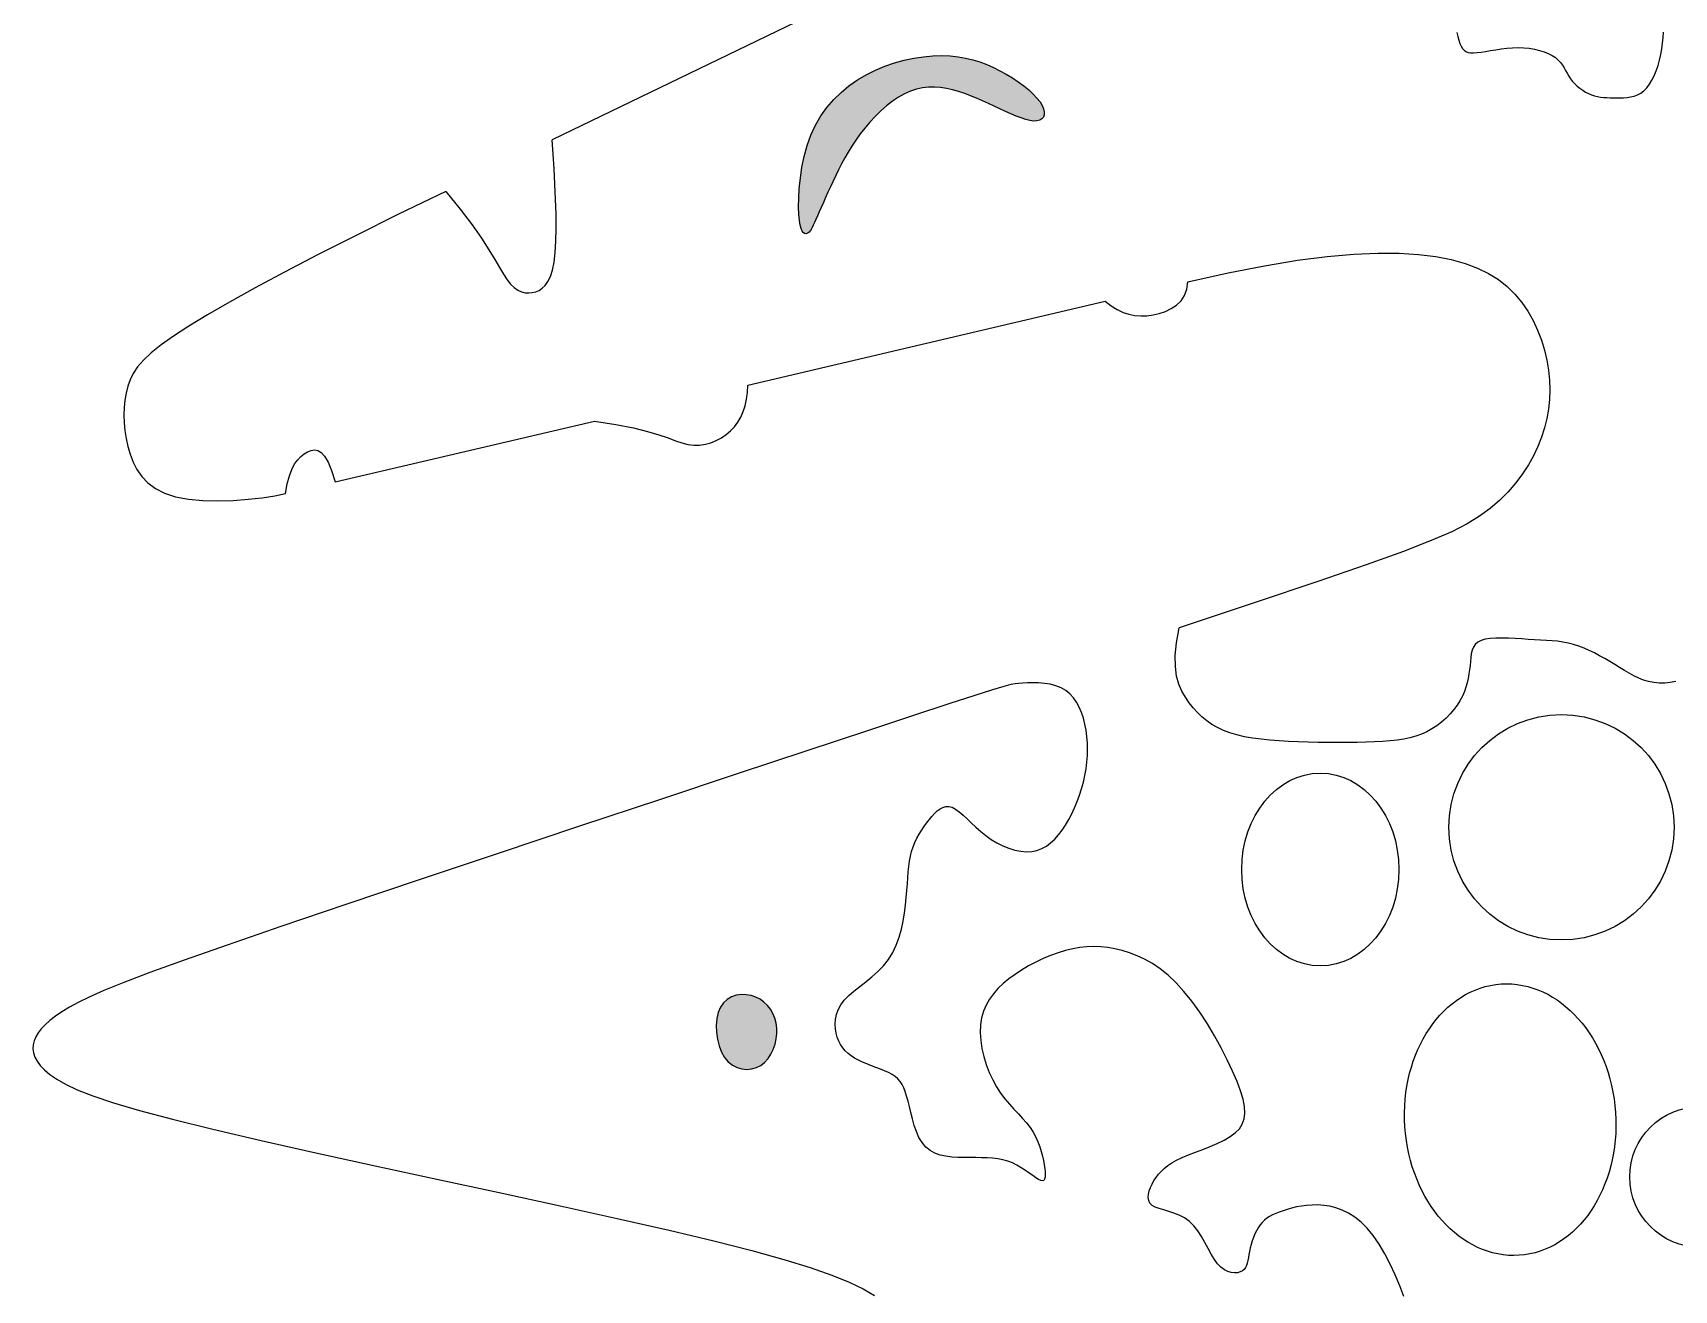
# Model space of a CAD drawing. Extents: x 140 to 359, y 73 to 259.
# Drawn here: x 208.9 to 237.79, y 178.3 to 200.41 of the extents above; entities that cross this region are included whole.
import ezdxf

# ---------------------------------------------------------------- set-up
doc = ezdxf.new("R2010")
doc.units = 0
doc.layers.add('BROWN', color=36, linetype='CONTINUOUS')

msp = doc.modelspace()

# ---------------------------------------------------------------- hatches: boundary and pattern name
at = {"layer": 'BROWN'}
for points in [[(222.593, 198.618), (222.673, 198.791), (222.767, 198.953), (222.874, 199.102), (222.993, 199.241), (223.122, 199.368), (223.261, 199.483), (223.409, 199.586), (223.565, 199.678), (223.727, 199.759), (223.894, 199.828), (224.064, 199.885), (224.235, 199.932), (224.405, 199.968), (224.572, 199.994), (224.735, 200.009), (224.891, 200.014), (225.04, 200.009), (225.181, 199.995), (225.315, 199.972), (225.444, 199.941), (225.567, 199.903), (225.687, 199.857), (225.803, 199.806), (225.917, 199.749), (226.028, 199.687), (226.137, 199.621), (226.24, 199.552), (226.337, 199.482), (226.425, 199.41), (226.504, 199.339), (226.57, 199.269), (226.624, 199.201), (226.663, 199.137), (226.688, 199.076), (226.699, 199.022), (226.697, 198.974), (226.683, 198.933), (226.656, 198.9), (226.619, 198.878), (226.571, 198.865), (226.513, 198.864), (226.446, 198.874), (226.372, 198.892), (226.29, 198.918), (226.203, 198.951), (226.111, 198.99), (226.015, 199.032), (225.917, 199.077), (225.816, 199.124), (225.715, 199.172), (225.612, 199.219), (225.508, 199.265), (225.403, 199.308), (225.298, 199.348), (225.192, 199.383), (225.086, 199.413), (224.98, 199.436), (224.873, 199.452), (224.767, 199.459), (224.661, 199.457), (224.555, 199.446), (224.449, 199.423), (224.343, 199.389), (224.237, 199.342), (224.131, 199.283), (224.026, 199.212), (223.922, 199.131), (223.821, 199.042), (223.724, 198.946), (223.63, 198.845), (223.542, 198.741), (223.459, 198.636), (223.383, 198.53), (223.312, 198.424), (223.247, 198.318), (223.187, 198.214), (223.131, 198.11), (223.079, 198.007), (223.029, 197.905), (222.982, 197.805), (222.936, 197.707), (222.892, 197.611), (222.851, 197.518), (222.811, 197.429), (222.775, 197.346), (222.74, 197.268), (222.709, 197.197), (222.681, 197.133), (222.656, 197.078), (222.634, 197.03), (222.614, 196.99), (222.595, 196.957), (222.577, 196.93), (222.559, 196.91), (222.541, 196.895), (222.522, 196.886), (222.501, 196.882), (222.48, 196.886), (222.458, 196.901), (222.438, 196.928), (222.419, 196.971), (222.402, 197.033), (222.389, 197.115), (222.38, 197.222), (222.376, 197.354), (222.379, 197.507), (222.388, 197.678), (222.407, 197.86), (222.435, 198.05), (222.475, 198.243), (222.527, 198.434)], [(221.072, 182.396), (221.137, 182.319), (221.211, 182.259), (221.292, 182.217), (221.377, 182.192), (221.464, 182.184), (221.549, 182.192), (221.632, 182.215), (221.708, 182.254), (221.777, 182.308), (221.837, 182.374), (221.888, 182.45), (221.93, 182.535), (221.961, 182.625), (221.982, 182.719), (221.992, 182.814), (221.991, 182.908), (221.979, 182.999), (221.956, 183.086), (221.922, 183.167), (221.879, 183.242), (221.826, 183.309), (221.765, 183.368), (221.696, 183.417), (221.62, 183.456), (221.538, 183.483), (221.451, 183.498), (221.364, 183.499), (221.278, 183.487), (221.195, 183.459), (221.12, 183.416), (221.055, 183.356), (221.001, 183.279), (220.962, 183.185), (220.938, 183.077), (220.927, 182.959), (220.93, 182.837), (220.947, 182.716), (220.976, 182.598), (221.018, 182.49)]]:
    msp.add_hatch(color=256, dxfattribs=at).paths.add_polyline_path(points)

# ---------------------------------------------------------------- linework, layer by layer
for points in [[(226.307, 202.559), (225.422, 202.103), (218.038, 198.533)], [(233.957, 200.42), (233.977, 200.349), (233.996, 200.284), (234.015, 200.226), (234.036, 200.178), (234.059, 200.139), (234.087, 200.109), (234.119, 200.087), (234.157, 200.072), (234.201, 200.064), (234.254, 200.063), (234.315, 200.067), (234.386, 200.076), (234.466, 200.088), (234.553, 200.103), (234.645, 200.118), (234.741, 200.132), (234.84, 200.144), (234.94, 200.152), (235.04, 200.155), (235.139, 200.152), (235.235, 200.143), (235.327, 200.127), (235.414, 200.107), (235.495, 200.081), (235.57, 200.051), (235.637, 200.017), (235.695, 199.979), (235.743, 199.937), (235.783, 199.893), (235.817, 199.847), (235.847, 199.8), (235.874, 199.751), (235.901, 199.703), (235.929, 199.655), (235.96, 199.607), (235.995, 199.562), (236.035, 199.519), (236.079, 199.478), (236.126, 199.44), (236.175, 199.405), (236.226, 199.374), (236.278, 199.347), (236.331, 199.325), (236.384, 199.307), (236.438, 199.294), (236.491, 199.285), (236.546, 199.278), (236.601, 199.275), (236.657, 199.273), (236.714, 199.272), (236.773, 199.272), (236.834, 199.272), (236.895, 199.274), (236.957, 199.278), (237.019, 199.287), (237.079, 199.302), (237.139, 199.324), (237.196, 199.355), (237.251, 199.395), (237.302, 199.447), (237.35, 199.51), (237.394, 199.581), (237.434, 199.66), (237.47, 199.746), (237.502, 199.838), (237.529, 199.933), (237.551, 200.032), (237.569, 200.132), (237.582, 200.232), (237.59, 200.331), (237.595, 200.427)], [(216.166, 197.627), (216.421, 197.312), (216.628, 197.037), (216.793, 196.801), (216.923, 196.599), (217.027, 196.429), (217.11, 196.286), (217.18, 196.169), (217.244, 196.073), (217.307, 195.996), (217.371, 195.936), (217.435, 195.891), (217.499, 195.861), (217.563, 195.844), (217.626, 195.84), (217.687, 195.846), (217.748, 195.861), (217.807, 195.886), (217.863, 195.922), (217.915, 195.972), (217.963, 196.04), (218.006, 196.129), (218.042, 196.241), (218.072, 196.381), (218.093, 196.55), (218.105, 196.751), (218.109, 196.979), (218.107, 197.226), (218.099, 197.487), (218.087, 197.755), (218.072, 198.023), (218.055, 198.284), (218.038, 198.533)], [(216.166, 197.627), (215.336, 197.223), (214.59, 196.853), (213.922, 196.514), (213.33, 196.207), (212.81, 195.93), (212.359, 195.68), (211.971, 195.456), (211.644, 195.258), (211.374, 195.082), (211.155, 194.926), (210.98, 194.786), (210.844, 194.659), (210.742, 194.54), (210.666, 194.426), (210.61, 194.314), (210.57, 194.2), (210.539, 194.08), (210.518, 193.956), (210.504, 193.827), (210.5, 193.694), (210.504, 193.558), (210.518, 193.421), (210.539, 193.282), (210.57, 193.142), (210.61, 193.002), (210.662, 192.865), (210.729, 192.734), (210.815, 192.611), (210.923, 192.498), (211.056, 192.4), (211.218, 192.318), (211.411, 192.255), (211.637, 192.213), (211.888, 192.19), (212.153, 192.184), (212.423, 192.192), (212.688, 192.211), (212.936, 192.239), (213.159, 192.274), (213.345, 192.311)], [(229.223, 196.036), (229.934, 196.194), (230.577, 196.319), (231.157, 196.414), (231.678, 196.481), (232.147, 196.523), (232.568, 196.541), (232.945, 196.539), (233.284, 196.518), (233.588, 196.481), (233.862, 196.428), (234.106, 196.361), (234.325, 196.279), (234.519, 196.183), (234.691, 196.074), (234.844, 195.952), (234.98, 195.818), (235.102, 195.672), (235.209, 195.517), (235.302, 195.353), (235.381, 195.184), (235.448, 195.01), (235.502, 194.833), (235.543, 194.656), (235.572, 194.48), (235.59, 194.306), (235.595, 194.135), (235.59, 193.966), (235.572, 193.799), (235.543, 193.633), (235.502, 193.469), (235.449, 193.305), (235.385, 193.142), (235.309, 192.978), (235.22, 192.816), (235.118, 192.656), (235, 192.498), (234.866, 192.344), (234.715, 192.194), (234.546, 192.05), (234.358, 191.912), (234.143, 191.78), (233.872, 191.641), (233.51, 191.484), (233.02, 191.294), (232.367, 191.059), (231.515, 190.765), (230.428, 190.4), (229.072, 189.95)], [(227.768, 195.694), (227.875, 195.613), (227.981, 195.548), (228.085, 195.499), (228.189, 195.465), (228.294, 195.444), (228.399, 195.436), (228.505, 195.44), (228.613, 195.455), (228.723, 195.48), (228.832, 195.516), (228.934, 195.565), (229.028, 195.627), (229.107, 195.704), (229.169, 195.797), (229.209, 195.907), (229.223, 196.036)], [(221.479, 194.219), (227.768, 195.694)], [(218.785, 193.587), (219.16, 193.529), (219.468, 193.468), (219.716, 193.406), (219.916, 193.346), (220.077, 193.29), (220.209, 193.241), (220.323, 193.202), (220.427, 193.175), (220.53, 193.163), (220.632, 193.164), (220.734, 193.178), (220.832, 193.205), (220.927, 193.243), (221.017, 193.291), (221.101, 193.348), (221.178, 193.414), (221.247, 193.487), (221.307, 193.568), (221.359, 193.657), (221.401, 193.753), (221.435, 193.857), (221.459, 193.97), (221.474, 194.09), (221.479, 194.219)], [(214.218, 192.516), (218.785, 193.587)], [(213.345, 192.311), (213.376, 192.481), (213.413, 192.622), (213.457, 192.738), (213.506, 192.832), (213.56, 192.906), (213.616, 192.964), (213.675, 193.009), (213.734, 193.043), (213.794, 193.068), (213.854, 193.079), (213.913, 193.071), (213.974, 193.036), (214.034, 192.97), (214.095, 192.865), (214.156, 192.716), (214.218, 192.516)], [(237.816, 189.007), (237.717, 188.989), (237.619, 188.98), (237.522, 188.979), (237.427, 188.987), (237.336, 189.005), (237.248, 189.032), (237.161, 189.066), (237.076, 189.106), (236.992, 189.152), (236.908, 189.201), (236.823, 189.252), (236.738, 189.305), (236.651, 189.358), (236.562, 189.41), (236.473, 189.46), (236.382, 189.508), (236.29, 189.553), (236.198, 189.593), (236.106, 189.629), (236.013, 189.659), (235.92, 189.682), (235.826, 189.7), (235.732, 189.713), (235.635, 189.723), (235.536, 189.73), (235.434, 189.736), (235.328, 189.741), (235.217, 189.747), (235.102, 189.754), (234.985, 189.762), (234.869, 189.768), (234.755, 189.771), (234.648, 189.771), (234.548, 189.764), (234.46, 189.751), (234.386, 189.729), (234.328, 189.698), (234.284, 189.658), (234.252, 189.61), (234.229, 189.555), (234.214, 189.494), (234.205, 189.429), (234.198, 189.359), (234.192, 189.287), (234.184, 189.214), (234.174, 189.139), (234.161, 189.062), (234.143, 188.985), (234.121, 188.907), (234.092, 188.828), (234.057, 188.748), (234.015, 188.669), (233.964, 188.59), (233.906, 188.511), (233.841, 188.435), (233.77, 188.362), (233.692, 188.293), (233.61, 188.229), (233.522, 188.172), (233.431, 188.121), (233.337, 188.079), (233.238, 188.044), (233.134, 188.016), (233.025, 187.993), (232.909, 187.976), (232.785, 187.962), (232.653, 187.952), (232.512, 187.944), (232.361, 187.939), (232.203, 187.935), (232.037, 187.932), (231.867, 187.931), (231.693, 187.932), (231.517, 187.935), (231.342, 187.939), (231.168, 187.944), (230.998, 187.952), (230.831, 187.962), (230.67, 187.975), (230.514, 187.991), (230.365, 188.011), (230.223, 188.036), (230.09, 188.067), (229.966, 188.103), (229.851, 188.147), (229.746, 188.196), (229.648, 188.253), (229.558, 188.316), (229.474, 188.385), (229.395, 188.461), (229.321, 188.544), (229.25, 188.634), (229.182, 188.73), (229.12, 188.838), (229.068, 188.961), (229.029, 189.103), (229.006, 189.269), (229.003, 189.462), (229.024, 189.688), (229.072, 189.95)], [(233.028, 178.187), (232.956, 178.378), (232.875, 178.571), (232.787, 178.761), (232.692, 178.943), (232.593, 179.112), (232.49, 179.263), (232.383, 179.392), (232.275, 179.499), (232.165, 179.586), (232.054, 179.656), (231.943, 179.71), (231.833, 179.749), (231.724, 179.776), (231.618, 179.792), (231.514, 179.8), (231.414, 179.799), (231.317, 179.793), (231.225, 179.781), (231.136, 179.764), (231.053, 179.744), (230.975, 179.722), (230.902, 179.699), (230.834, 179.675), (230.773, 179.651), (230.716, 179.626), (230.664, 179.598), (230.617, 179.567), (230.573, 179.533), (230.533, 179.494), (230.497, 179.45), (230.463, 179.4), (230.433, 179.346), (230.405, 179.289), (230.38, 179.228), (230.358, 179.166), (230.339, 179.104), (230.323, 179.043), (230.31, 178.983), (230.3, 178.926), (230.291, 178.873), (230.282, 178.823), (230.271, 178.777), (230.258, 178.735), (230.24, 178.699), (230.216, 178.667), (230.186, 178.641), (230.146, 178.621), (230.1, 178.608), (230.048, 178.604), (229.991, 178.61), (229.931, 178.627), (229.87, 178.658), (229.809, 178.704), (229.75, 178.765), (229.693, 178.843), (229.637, 178.935), (229.581, 179.034), (229.524, 179.139), (229.464, 179.243), (229.399, 179.343), (229.329, 179.434), (229.252, 179.512), (229.166, 179.574), (229.075, 179.622), (228.982, 179.658), (228.89, 179.687), (228.802, 179.712), (228.722, 179.735), (228.653, 179.761), (228.598, 179.792), (228.559, 179.831), (228.537, 179.878), (228.528, 179.93), (228.531, 179.987), (228.545, 180.046), (228.567, 180.107), (228.596, 180.168), (228.629, 180.228), (228.666, 180.285), (228.707, 180.339), (228.754, 180.391), (228.808, 180.442), (228.871, 180.491), (228.944, 180.539), (229.029, 180.586), (229.127, 180.632), (229.239, 180.679), (229.36, 180.727), (229.488, 180.776), (229.617, 180.827), (229.744, 180.881), (229.863, 180.939), (229.97, 181.001), (230.061, 181.068), (230.133, 181.141), (230.184, 181.222), (230.216, 181.313), (230.228, 181.414), (230.222, 181.529), (230.197, 181.659), (230.153, 181.805), (230.092, 181.97), (230.014, 182.155), (229.92, 182.354), (229.813, 182.563), (229.695, 182.776), (229.569, 182.987), (229.435, 183.191), (229.298, 183.383), (229.158, 183.557), (229.018, 183.709), (228.878, 183.84), (228.739, 183.951), (228.602, 184.044), (228.465, 184.121), (228.331, 184.183), (228.198, 184.233), (228.068, 184.273), (227.941, 184.304), (227.816, 184.326), (227.693, 184.339), (227.57, 184.343), (227.447, 184.339), (227.324, 184.326), (227.199, 184.304), (227.072, 184.273), (226.942, 184.234), (226.811, 184.187), (226.68, 184.132), (226.55, 184.071), (226.424, 184.004), (226.301, 183.932), (226.185, 183.855), (226.076, 183.775), (225.975, 183.692), (225.884, 183.605), (225.803, 183.514), (225.733, 183.417), (225.675, 183.315), (225.629, 183.206), (225.596, 183.09), (225.577, 182.966), (225.573, 182.834), (225.582, 182.695), (225.603, 182.553), (225.636, 182.41), (225.679, 182.268), (225.731, 182.13), (225.791, 181.999), (225.858, 181.877), (225.93, 181.766), (226.007, 181.665), (226.086, 181.571), (226.165, 181.484), (226.243, 181.401), (226.317, 181.321), (226.387, 181.242), (226.449, 181.161), (226.503, 181.078), (226.549, 180.994), (226.588, 180.908), (226.621, 180.823), (226.647, 180.739), (226.668, 180.658), (226.685, 180.581), (226.698, 180.508), (226.708, 180.441), (226.715, 180.381), (226.717, 180.329), (226.714, 180.286), (226.705, 180.254), (226.69, 180.232), (226.667, 180.223), (226.636, 180.228), (226.597, 180.246), (226.549, 180.276), (226.495, 180.315), (226.434, 180.36), (226.367, 180.408), (226.295, 180.455), (226.218, 180.5), (226.138, 180.539), (226.055, 180.57), (225.969, 180.593), (225.88, 180.61), (225.788, 180.621), (225.693, 180.627), (225.595, 180.631), (225.494, 180.632), (225.391, 180.632), (225.284, 180.633), (225.177, 180.635), (225.07, 180.642), (224.966, 180.656), (224.867, 180.678), (224.773, 180.711), (224.688, 180.757), (224.612, 180.819), (224.548, 180.897), (224.494, 180.989), (224.448, 181.091), (224.41, 181.2), (224.378, 181.312), (224.35, 181.423), (224.325, 181.53), (224.301, 181.628), (224.277, 181.716), (224.253, 181.793), (224.226, 181.861), (224.196, 181.92), (224.161, 181.972), (224.121, 182.018), (224.075, 182.058), (224.021, 182.095), (223.958, 182.129), (223.889, 182.16), (223.814, 182.19), (223.737, 182.219), (223.657, 182.249), (223.578, 182.279), (223.502, 182.31), (223.429, 182.344), (223.362, 182.38), (223.301, 182.42), (223.245, 182.464), (223.196, 182.511), (223.152, 182.563), (223.114, 182.62), (223.082, 182.681), (223.055, 182.748), (223.035, 182.821), (223.022, 182.899), (223.018, 182.98), (223.024, 183.063), (223.042, 183.149), (223.073, 183.234), (223.118, 183.319), (223.18, 183.402), (223.258, 183.482), (223.35, 183.562), (223.451, 183.642), (223.558, 183.725), (223.666, 183.812), (223.771, 183.905), (223.87, 184.006), (223.958, 184.118), (224.033, 184.24), (224.095, 184.371), (224.144, 184.509), (224.184, 184.65), (224.215, 184.794), (224.239, 184.936), (224.256, 185.074), (224.27, 185.207), (224.28, 185.331), (224.289, 185.447), (224.297, 185.556), (224.305, 185.658), (224.314, 185.754), (224.327, 185.846), (224.343, 185.932), (224.363, 186.016), (224.389, 186.096), (224.421, 186.173), (224.456, 186.248), (224.496, 186.319), (224.538, 186.388), (224.582, 186.453), (224.628, 186.516), (224.675, 186.576), (224.721, 186.632), (224.768, 186.684), (224.816, 186.73), (224.865, 186.766), (224.916, 186.793), (224.968, 186.808), (225.022, 186.809), (225.079, 186.794), (225.139, 186.762), (225.202, 186.716), (225.269, 186.658), (225.34, 186.591), (225.415, 186.519), (225.495, 186.444), (225.58, 186.368), (225.671, 186.296), (225.767, 186.229), (225.867, 186.169), (225.971, 186.117), (226.076, 186.074), (226.18, 186.041), (226.284, 186.02), (226.384, 186.011), (226.48, 186.016), (226.571, 186.034), (226.656, 186.067), (226.736, 186.111), (226.811, 186.167), (226.882, 186.234), (226.949, 186.309), (227.012, 186.392), (227.072, 186.482), (227.129, 186.579), (227.182, 186.68), (227.232, 186.786), (227.278, 186.895), (227.32, 187.007), (227.357, 187.121), (227.388, 187.237), (227.414, 187.354), (227.435, 187.47), (227.45, 187.587), (227.458, 187.702), (227.461, 187.817), (227.458, 187.93), (227.45, 188.041), (227.435, 188.15), (227.414, 188.256), (227.388, 188.36), (227.355, 188.459), (227.316, 188.553), (227.269, 188.64), (227.213, 188.719), (227.15, 188.789), (227.077, 188.849), (226.994, 188.897), (226.902, 188.933), (226.803, 188.958), (226.701, 188.974), (226.598, 188.982), (226.498, 188.984), (226.404, 188.982), (226.319, 188.978), (226.248, 188.973), (226.186, 188.967), (226.11, 188.953), (225.986, 188.92), (225.785, 188.859), (225.474, 188.759), (225.022, 188.612), (224.398, 188.406), (223.57, 188.133), (222.522, 187.787), (221.294, 187.381), (219.942, 186.933), (218.522, 186.461), (217.088, 185.984), (215.697, 185.519), (214.404, 185.084), (213.263, 184.697), (212.319, 184.371), (211.559, 184.104), (210.96, 183.886), (210.498, 183.711), (210.149, 183.571), (209.89, 183.457), (209.695, 183.362), (209.543, 183.277), (209.411, 183.197), (209.296, 183.119), (209.198, 183.044), (209.114, 182.97), (209.046, 182.898), (208.991, 182.827), (208.949, 182.756), (208.92, 182.686), (208.903, 182.616), (208.898, 182.546), (208.907, 182.474), (208.932, 182.402), (208.972, 182.328), (209.029, 182.253), (209.105, 182.175), (209.2, 182.095), (209.318, 182.011), (209.473, 181.922), (209.68, 181.825), (209.955, 181.718), (210.315, 181.597), (210.776, 181.46), (211.354, 181.306), (212.065, 181.13), (212.915, 180.933), (213.88, 180.717), (214.924, 180.49), (216.011, 180.255), (217.107, 180.019), (218.177, 179.787), (219.185, 179.564), (220.098, 179.357), (220.886, 179.168), (221.555, 178.997), (222.116, 178.842), (222.581, 178.699), (222.961, 178.567), (223.268, 178.442), (223.513, 178.322), (223.709, 178.205)]]:
    msp.add_lwpolyline(points, dxfattribs=at)
for points in [[(222.593, 198.618), (222.673, 198.791), (222.767, 198.953), (222.874, 199.102), (222.993, 199.241), (223.122, 199.368), (223.261, 199.483), (223.409, 199.586), (223.565, 199.678), (223.727, 199.759), (223.894, 199.828), (224.064, 199.885), (224.235, 199.932), (224.405, 199.968), (224.572, 199.994), (224.735, 200.009), (224.891, 200.014), (225.04, 200.009), (225.181, 199.995), (225.315, 199.972), (225.444, 199.941), (225.567, 199.903), (225.687, 199.857), (225.803, 199.806), (225.917, 199.749), (226.028, 199.687), (226.137, 199.621), (226.24, 199.552), (226.337, 199.482), (226.425, 199.41), (226.504, 199.339), (226.57, 199.269), (226.624, 199.201), (226.663, 199.137), (226.688, 199.076), (226.699, 199.022), (226.697, 198.974), (226.683, 198.933), (226.656, 198.9), (226.619, 198.878), (226.571, 198.865), (226.513, 198.864), (226.446, 198.874), (226.372, 198.892), (226.29, 198.918), (226.203, 198.951), (226.111, 198.99), (226.015, 199.032), (225.917, 199.077), (225.816, 199.124), (225.715, 199.172), (225.612, 199.219), (225.508, 199.265), (225.403, 199.308), (225.298, 199.348), (225.192, 199.383), (225.086, 199.413), (224.98, 199.436), (224.873, 199.452), (224.767, 199.459), (224.661, 199.457), (224.555, 199.446), (224.449, 199.423), (224.343, 199.389), (224.237, 199.342), (224.131, 199.283), (224.026, 199.212), (223.922, 199.131), (223.821, 199.042), (223.724, 198.946), (223.63, 198.845), (223.542, 198.741), (223.459, 198.636), (223.383, 198.53), (223.312, 198.424), (223.247, 198.318), (223.187, 198.214), (223.131, 198.11), (223.079, 198.007), (223.029, 197.905), (222.982, 197.805), (222.936, 197.707), (222.892, 197.611), (222.851, 197.518), (222.811, 197.429), (222.775, 197.346), (222.74, 197.268), (222.709, 197.197), (222.681, 197.133), (222.656, 197.078), (222.634, 197.03), (222.614, 196.99), (222.595, 196.957), (222.577, 196.93), (222.559, 196.91), (222.541, 196.895), (222.522, 196.886), (222.501, 196.882), (222.48, 196.886), (222.458, 196.901), (222.438, 196.928), (222.419, 196.971), (222.402, 197.033), (222.389, 197.115), (222.38, 197.222), (222.376, 197.354), (222.379, 197.507), (222.388, 197.678), (222.407, 197.86), (222.435, 198.05), (222.475, 198.243), (222.527, 198.434)], [(221.072, 182.396), (221.137, 182.319), (221.211, 182.259), (221.292, 182.217), (221.377, 182.192), (221.464, 182.184), (221.549, 182.192), (221.632, 182.215), (221.708, 182.254), (221.777, 182.308), (221.837, 182.374), (221.888, 182.45), (221.93, 182.535), (221.961, 182.625), (221.982, 182.719), (221.992, 182.814), (221.991, 182.908), (221.979, 182.999), (221.956, 183.086), (221.922, 183.167), (221.879, 183.242), (221.826, 183.309), (221.765, 183.368), (221.696, 183.417), (221.62, 183.456), (221.538, 183.483), (221.451, 183.498), (221.364, 183.499), (221.278, 183.487), (221.195, 183.459), (221.12, 183.416), (221.055, 183.356), (221.001, 183.279), (220.962, 183.185), (220.938, 183.077), (220.927, 182.959), (220.93, 182.837), (220.947, 182.716), (220.976, 182.598), (221.018, 182.49)]]:
    msp.add_lwpolyline(points, close=True, dxfattribs=at)
for centre, radius in [((235.801, 186.442), 1.982), ((238.241, 180.293), 1.237)]:
    msp.add_circle(centre, radius, dxfattribs=at)
for centre, major_axis, ratio in [((231.557, 185.7), (0, 1.696), 0.815389), ((234.899, 181.3), (-0.159, 2.386), 0.776821)]:
    msp.add_ellipse(centre, major_axis=major_axis, ratio=ratio, dxfattribs=at)

doc.saveas('drawing.dxf')
